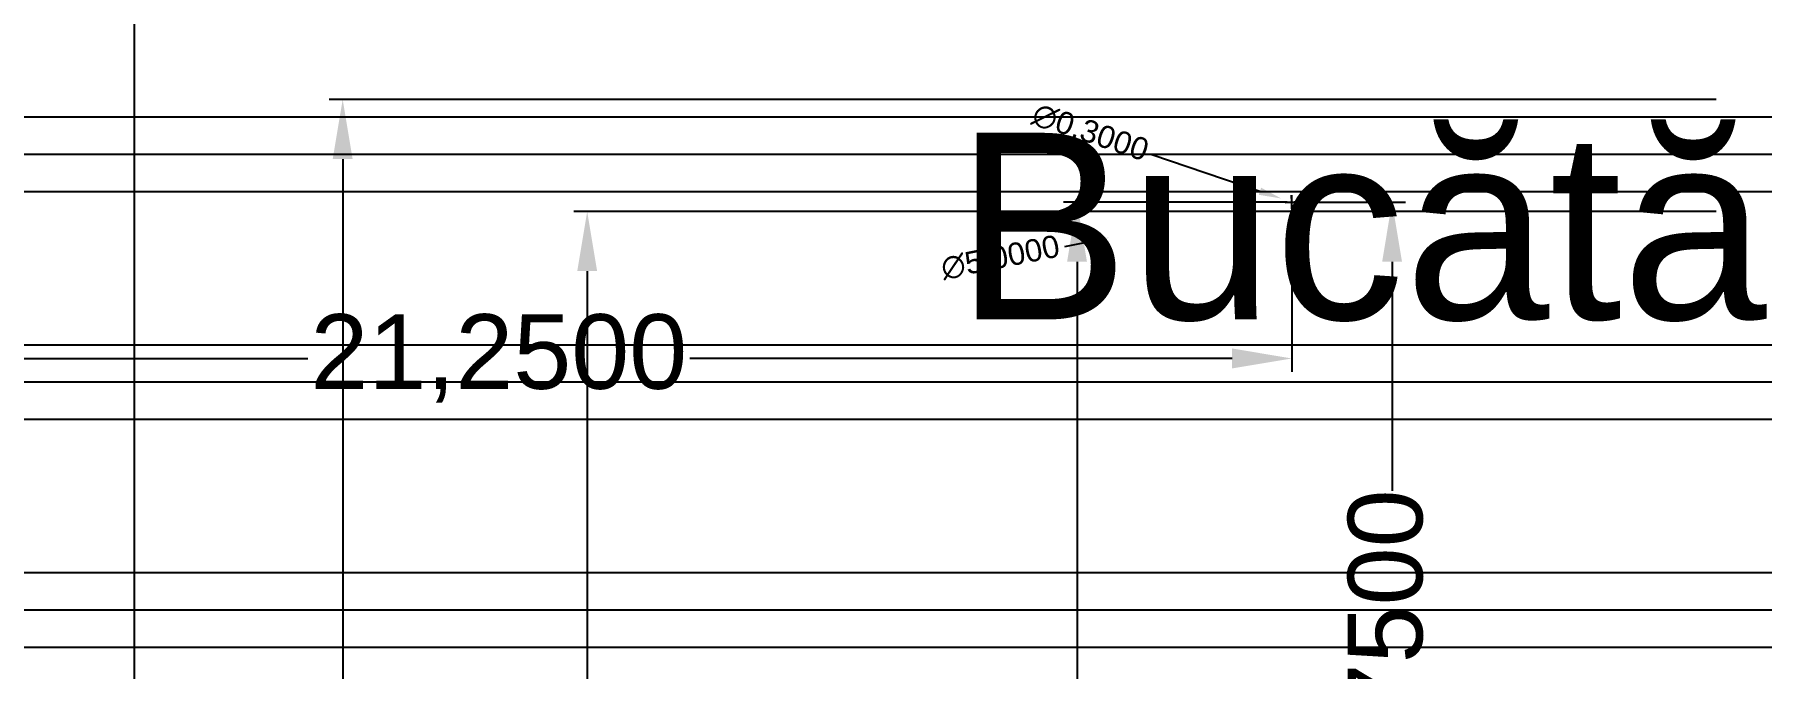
# Model space of a CAD drawing. Header units: millimetres. Extents: x -129 to 171, y -129 to 202.
# Drawn here: x 39.01 to 62.15, y 87.12 to 95.62 of the extents above; entities that cross this region are included whole.
import ezdxf

# ---------------------------------------------------------------- set-up
doc = ezdxf.new("R2010")
doc.units = ezdxf.units.MM
doc.header["$MEASUREMENT"] = 0
for name, color, linetype, plot in [('Acoperis', 180, 'Continuous', False), ('Dimensiuni corp 0', 11, 'Continuous', False), ('Dimensiuni interior_1', 11, 'Continuous', False)]:
    doc.layers.add(name, color=color, linetype=linetype, plot=plot)
doc.layers.add('Text_1', color=231, linetype='Continuous')
doc.styles.get("Standard").update_dxf_attribs({"font": 'arial.ttf'})
doc.dimstyles.new('Mici', dxfattribs={"dimtxt": 0.05, "dimasz": 0.05, "dimexe": 0.03, "dimexo": 0.0625, "dimgap": 0.09, "dimtad": 0, "dimdec": 4, "dimzin": 0, "dimtxsty": 'Standard', "dimcen": 0.09, "dimclrd": 1, "dimclre": 1, "dimadec": 0, "dimazin": 0, "dimtfac": 1, "dimtdec": 4, "dimtofl": 0, "dimtmove": 0, "dimatfit": 3, "dimfxl": 1, "dimtolj": 1, "dimtzin": 0, "dimarcsym": 0})
doc.dimstyles.get("Standard").update_dxf_attribs({"dimtxt": 0.18, "dimasz": 0.18, "dimexe": 0.18, "dimexo": 0.0625, "dimgap": 0.09, "dimtad": 0, "dimtih": 1, "dimtoh": 1, "dimdec": 4, "dimzin": 0, "dimdsep": 46, "dimtxsty": 'Standard', "dimcen": 0.09, "dimadec": 0, "dimazin": 0, "dimtfac": 1, "dimtdec": 4, "dimtofl": 0, "dimtmove": 0, "dimatfit": 3, "dimfxl": 1, "dimtolj": 1, "dimtzin": 0, "dimarcsym": 0})

# ---------------------------------------------------------------- blocks, each defined once
blk = doc.blocks.new('*U32')
at = {"extrusion": (-1, 4.06467e-14, 2.35596e-14)}
for centre, radius, start, end in [((48.5, -16.8, -1.5), 51.8, 18.9246, 161.0754), ((48.5, -16.841, -1), 51.341, 19.1485, 160.8515), ((48.5, -16.841, -2), 51.341, 19.1485, 160.8515), ((48.5, -16.882, -1.5), 50.882, 19.3776, 160.6224)]:
    blk.add_arc(centre, radius, start, end, dxfattribs=at)
blk = doc.blocks.new('*U33')
at = {"layer": 'Acoperis', "color": 0, "linetype": 'ByBlock', "lineweight": -2, "transparency": 16777216, "rotation": 90.00000000000072}
for p in [(244.181, 126.202), (244.181, 123.151), (244.181, 120.1)]:
    blk.add_blockref('*U32', p, dxfattribs=at)
blk = doc.blocks.new('*D250')
at = {"layer": 'Defpoints', "color": 0, "transparency": 16777216}
for p in [(61.686, 95.676), (76.877, 95.676), (76.877, 30.051)]:
    blk.add_point(p, dxfattribs=at)
at = {"layer": 'Dimensiuni corp 0', "color": 1, "lineweight": -2, "transparency": 16777216}
for p, q in [((76.814, 95.676), (61.506, 95.676)), ((61.686, 94.876), (61.686, 65.419)), ((61.686, 30.851), (61.686, 60.309)), ((76.814, 30.051), (61.506, 30.051))]:
    blk.add_line(p, q, dxfattribs=at)
at = {"layer": 'Dimensiuni corp 0', "color": 1, "transparency": 16777216}
for points in [[(61.553, 94.876), (61.819, 94.876), (61.686, 95.676)], [(61.553, 30.851), (61.819, 30.851), (61.686, 30.051)]]:
    blk.add_solid(points, dxfattribs=at)
at = {"layer": 'Dimensiuni corp 0', "color": 0, "transparency": 16777216, "insert": (61.686, 62.864), "char_height": 1, "attachment_point": 5, "rotation": 90}
blk.add_mtext('\\A1;65,6250', dxfattribs=at)
blk = doc.blocks.new('*D251')
at = {"layer": 'Defpoints', "color": 0, "transparency": 16777216}
for p in [(58.41, 97.176), (76.877, 97.176), (76.877, 30.051)]:
    blk.add_point(p, dxfattribs=at)
at = {"layer": 'Dimensiuni corp 0', "color": 1, "lineweight": -2, "transparency": 16777216}
for p, q in [((76.814, 97.176), (58.23, 97.176)), ((58.41, 96.376), (58.41, 66.169)), ((58.41, 30.851), (58.41, 61.059)), ((76.814, 30.051), (58.23, 30.051))]:
    blk.add_line(p, q, dxfattribs=at)
at = {"layer": 'Dimensiuni corp 0', "color": 1, "transparency": 16777216}
for points in [[(58.276, 96.376), (58.543, 96.376), (58.41, 97.176)], [(58.276, 30.851), (58.543, 30.851), (58.41, 30.051)]]:
    blk.add_solid(points, dxfattribs=at)
at = {"layer": 'Dimensiuni corp 0', "color": 0, "transparency": 16777216, "insert": (58.41, 63.614), "char_height": 1, "attachment_point": 5, "rotation": 90}
blk.add_mtext('\\A1;67,1250', dxfattribs=at)
blk = doc.blocks.new('*D252')
at = {"layer": 'Defpoints', "color": 0, "transparency": 16777216}
for p in [(55.615, 117.051), (76.877, 117.051), (76.877, 30.051)]:
    blk.add_point(p, dxfattribs=at)
at = {"layer": 'Dimensiuni corp 0', "color": 1, "lineweight": -2, "transparency": 16777216}
for p, q in [((76.814, 117.051), (55.435, 117.051)), ((55.615, 116.251), (55.615, 76.104)), ((55.615, 30.851), (55.615, 70.998)), ((76.814, 30.051), (55.435, 30.051))]:
    blk.add_line(p, q, dxfattribs=at)
at = {"layer": 'Dimensiuni corp 0', "color": 1, "transparency": 16777216}
for points in [[(55.482, 116.251), (55.749, 116.251), (55.615, 117.051)], [(55.482, 30.851), (55.749, 30.851), (55.615, 30.051)]]:
    blk.add_solid(points, dxfattribs=at)
at = {"layer": 'Dimensiuni corp 0', "color": 0, "transparency": 16777216, "insert": (55.615, 73.551), "char_height": 1, "attachment_point": 5, "rotation": 90}
blk.add_mtext('\\A1;87,0000', dxfattribs=at)
blk = doc.blocks.new('*D830')
at = {"layer": 'Defpoints', "color": 0, "transparency": 16777216}
for p in [(71.127, 95.801), (71.127, 83.051), (72.47, 83.051)]:
    blk.add_point(p, dxfattribs=at)
at = {"layer": 'Dimensiuni interior_1', "color": 1, "lineweight": -2, "transparency": 16777216}
for p, q in [((71.189, 95.801), (72.65, 95.801)), ((72.47, 95.001), (72.47, 91.932)), ((72.47, 83.851), (72.47, 86.921))]:
    blk.add_line(p, q, dxfattribs=at)
at = {"layer": 'Dimensiuni interior_1', "color": 1, "transparency": 16777216}
for points in [[(72.337, 95.001), (72.603, 95.001), (72.47, 95.801)], [(72.337, 83.851), (72.603, 83.851), (72.47, 83.051)]]:
    blk.add_solid(points, dxfattribs=at)
at = {"layer": 'Dimensiuni interior_1', "color": 0, "transparency": 16777216, "insert": (72.47, 89.426), "char_height": 1, "attachment_point": 5, "rotation": 90}
blk.add_mtext('\\A1;12,7500', dxfattribs=at)
blk = doc.blocks.new('*D831')
at = {"layer": 'Defpoints', "color": 0, "transparency": 16777216}
for p in [(49.877, 95.801), (71.127, 95.801), (49.877, 93.705)]:
    blk.add_point(p, dxfattribs=at)
at = {"layer": 'Dimensiuni interior_1', "color": 1, "lineweight": -2, "transparency": 16777216}
for p, q in [((71.127, 95.739), (71.127, 93.525)), ((50.677, 93.705), (57.941, 93.705)), ((70.327, 93.705), (63.063, 93.705))]:
    blk.add_line(p, q, dxfattribs=at)
at = {"layer": 'Dimensiuni interior_1', "color": 1, "transparency": 16777216}
for points in [[(50.677, 93.839), (50.677, 93.572), (49.877, 93.705)], [(70.327, 93.839), (70.327, 93.572), (71.127, 93.705)]]:
    blk.add_solid(points, dxfattribs=at)
at = {"layer": 'Dimensiuni interior_1', "color": 0, "transparency": 16777216, "insert": (60.502, 93.705), "char_height": 1, "attachment_point": 5}
blk.add_mtext('\\A1;21,2500', dxfattribs=at)
blk = doc.blocks.new('*D833')
at = {"layer": 'Defpoints', "color": 0, "transparency": 16777216}
for p in [(73.58, 96.28), (68.673, 95.322)]:
    blk.add_point(p, dxfattribs=at)
at = {"layer": 'Dimensiuni interior_1', "color": 1, "lineweight": -2, "transparency": 16777216}
for p, q in [((71.037, 95.801), (71.217, 95.801)), ((71.127, 95.711), (71.127, 95.891)), ((68.084, 95.207), (68.378, 95.265))]:
    blk.add_line(p, q, dxfattribs=at)
at = {"layer": 'Dimensiuni interior_1', "color": 1, "transparency": 16777216}
blk.add_solid([(68.369, 95.314), (68.388, 95.216), (68.673, 95.322)], dxfattribs=at)
at = {"layer": 'Dimensiuni interior_1', "color": 0, "transparency": 16777216, "insert": (67.225, 95.04), "char_height": 0.3, "attachment_point": 5, "rotation": 11.047}
blk.add_mtext('\\A1;∅5,0000', dxfattribs=at)
blk = doc.blocks.new('*D834')
at = {"layer": 'Defpoints', "color": 0, "transparency": 16777216}
for p in [(70.984, 95.849), (71.269, 95.753)]:
    blk.add_point(p, dxfattribs=at)
at = {"layer": 'Dimensiuni interior_1', "color": 1, "lineweight": -2, "transparency": 16777216}
for p, q in [((69.252, 96.436), (70.7, 95.946)), ((71.037, 95.796), (71.216, 95.807)), ((71.132, 95.711), (71.121, 95.891))]:
    blk.add_line(p, q, dxfattribs=at)
at = {"layer": 'Dimensiuni interior_1', "color": 1, "transparency": 16777216}
blk.add_solid([(70.716, 95.993), (70.684, 95.898), (70.984, 95.849)], dxfattribs=at)
at = {"layer": 'Dimensiuni interior_1', "color": 0, "transparency": 16777216, "insert": (68.423, 96.717), "char_height": 0.3, "attachment_point": 5, "rotation": 341.2873}
blk.add_mtext('\\A1;∅0,3000', dxfattribs=at)
blk = doc.blocks.new('*D836')
at = {"layer": 'Defpoints', "color": 0, "transparency": 16777216}
for p in [(68.249, 95.801), (71.127, 95.801), (71.127, 64.801)]:
    blk.add_point(p, dxfattribs=at)
at = {"layer": 'Dimensiuni interior_1', "color": 1, "lineweight": -2, "transparency": 16777216}
for p, q in [((71.064, 95.801), (68.069, 95.801)), ((68.249, 95.001), (68.249, 82.853)), ((68.249, 65.601), (68.249, 77.749)), ((71.064, 64.801), (68.069, 64.801))]:
    blk.add_line(p, q, dxfattribs=at)
at = {"layer": 'Dimensiuni interior_1', "color": 1, "transparency": 16777216}
for points in [[(68.116, 95.001), (68.382, 95.001), (68.249, 95.801)], [(68.116, 65.601), (68.382, 65.601), (68.249, 64.801)]]:
    blk.add_solid(points, dxfattribs=at)
at = {"layer": 'Dimensiuni interior_1', "color": 0, "transparency": 16777216, "insert": (68.249, 80.301), "char_height": 1, "attachment_point": 5, "rotation": 90}
blk.add_mtext('\\A1;31,0000', dxfattribs=at)
blk = doc.blocks.new('A$Ca0c041a6')
at = {"layer": 'Acoperis'}
blk.add_blockref('*U33', (-231.0811, -113.51704, 30), dxfattribs=at)
at = {"layer": 'Text_1'}
blk.add_text('Bucătărie', height=2.5, dxfattribs=at).set_placement((31.34152, 11.97785, 0.1))
at = {"layer": 'Dimensiuni corp 0'}
for base, p2, picture, middle in [((20.3388, 34.8, -30), (41.59982, 34.8, -30), '*D252', (20.3388, -8.7, -30)), ((23.133, 14.925, -30), (41.59982, 14.925, -30), '*D251', (23.133, -18.6375, -30)), ((26.40917, 13.425, -30), (41.59982, 13.425, -30), '*D250', (26.40917, -19.3875, -30))]:
    dim = blk.add_linear_dim(base=base, p1=(41.59982, -52.2, -30), p2=p2, angle=90, dimstyle='Standard', dxfattribs=at)
    dim.commit()
    dim.dimension.update_dxf_attribs({"geometry": picture, "text_midpoint": middle, "dimtype": 128, "insert": (-35.27669, -82.25133)})
at = {"layer": 'Dimensiuni interior_1'}
for p1, p2, picture, middle in [((35.99189, 13.50188, 23), (35.70775, 13.59812, 23), '*D834', (33.14626, 14.46577, 23)), ((38.3035, 14.02904, 20), (33.39615, 13.07096, 20), '*D833', (31.94808, 12.78825, 20))]:
    dim = blk.add_diameter_dim_2p(p1=p1, p2=p2, dimstyle='Mici', override={"dimtxt": 0.3, "dimasz": 0.3}, dxfattribs=at)
    dim.commit()
    dim.dimension.update_dxf_attribs({"geometry": picture, "text_midpoint": middle, "dimtype": 131, "insert": (-35.27669, -82.25133)})
dim = blk.add_linear_dim(base=(14.59982, 11.45389), p1=(35.84982, 13.55), p2=(14.59982, 13.55), dimstyle='Standard', override={"dimse1": 0, "dimse2": 1}, dxfattribs=at)
dim.commit()
dim.dimension.update_dxf_attribs({"geometry": '*D831', "text_midpoint": (25.22482, 11.45389), "insert": (-35.27669, -82.25133)})
for base, p1, p2, override, picture, middle in [((32.9722, 13.55), (35.84982, -17.45), (35.84982, 13.55), {"dimse2": 0}, '*D836', (32.9722, -1.95)), ((37.19321, 0.8), (35.84982, 13.55), (35.84982, 0.8), {"dimse1": 0, "dimse2": 1}, '*D830', (37.19321, 7.175))]:
    dim = blk.add_linear_dim(base=base, p1=p1, p2=p2, angle=90, dimstyle='Standard', override=override, dxfattribs=at)
    dim.commit()
    dim.dimension.update_dxf_attribs({"geometry": picture, "text_midpoint": middle, "insert": (-35.27669, -82.25133)})

msp = doc.modelspace()

# ---------------------------------------------------------------- block references
msp.add_blockref('A$Ca0c041a6', (20.005, 79.822))

doc.saveas('drawing.dxf')
